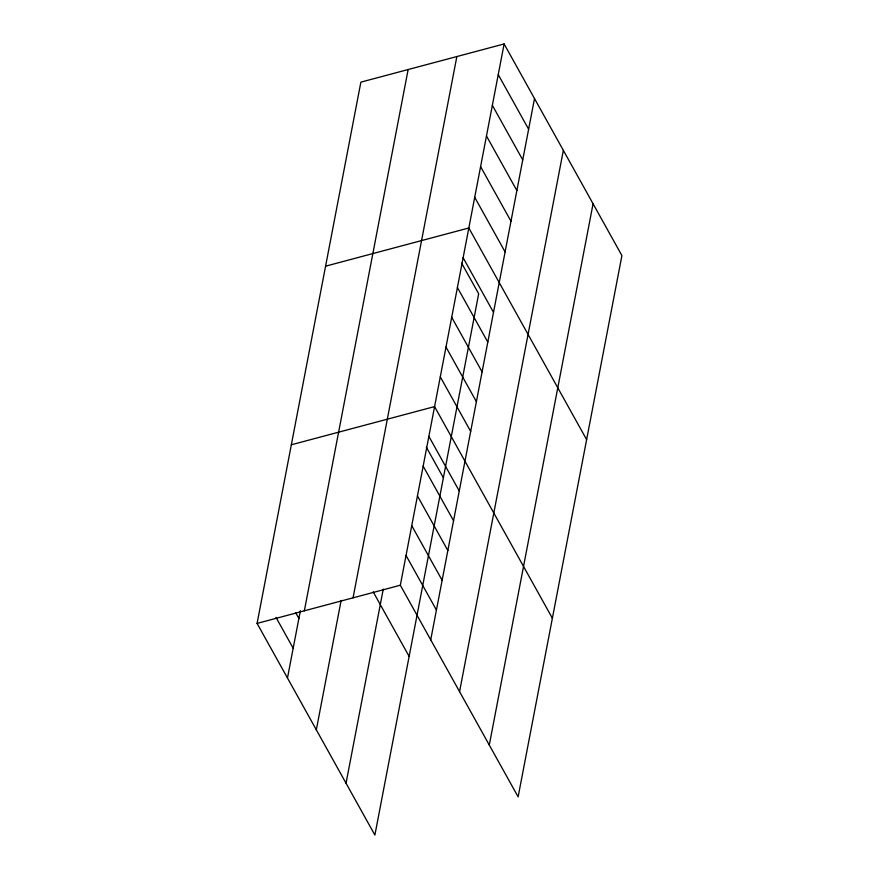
<?xml version="1.0" encoding="UTF-8"?>
<svg xmlns="http://www.w3.org/2000/svg" width="879" height="879" viewBox="0 0 879 879"><rect width="100%" height="100%" fill="white"/><g stroke="black" fill="none" stroke-linecap="round" stroke-linejoin="round"><path stroke-width="1.32" d="M461.629 263.151L478.67 293.773L374.883 835.05L257.086 623.409L360.873 82.143L504.117 43.95L621.914 255.591L518.127 796.857L400.33 585.227L504.117 43.95M287.477 678.006L300.376 610.707M304.354 610.806L408.142 69.54M316.319 729.834L341.14 600.401M353.061 597.819L456.849 56.553M346.04 783.222L383.266 589.073M430.721 639.824L534.509 98.547M459.563 691.641L563.351 150.375M489.284 745.04L593.072 203.763M325.593 266.172L468.826 227.98L586.623 439.621M291.334 444.785L434.578 406.603L552.375 618.245M257.086 623.409L400.33 585.227M498.239 74.627L528.62 129.224M492.35 105.293L522.741 159.89M486.472 135.97L516.863 190.567M480.593 166.636L510.985 221.233M474.715 197.314L505.095 251.91M463.123 257.756L493.504 312.353M457.41 287.521L487.801 342.118M451.707 317.297L482.088 371.894M445.994 347.062L476.385 401.659M440.291 376.827L470.672 431.435M428.864 436.369L459.256 490.976M426.337 447.191L443.39 477.813M423.162 466.145L453.553 520.742M417.448 495.91L447.84 550.507M411.746 525.686L442.137 580.283M406.032 555.451L436.423 610.048M373.179 591.842L409.131 656.426M295.586 612.531L298.893 618.464M276.006 617.377L293.179 648.241"/></g></svg>
